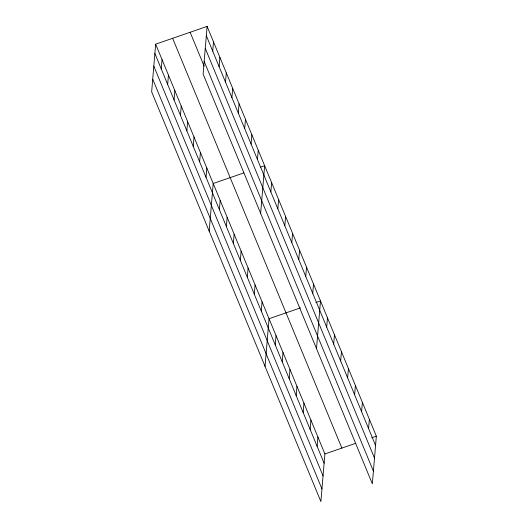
<?xml version="1.0" encoding="UTF-8"?>
<svg xmlns="http://www.w3.org/2000/svg" width="528" height="528" viewBox="0 0 528 528"><rect width="100%" height="100%" fill="white"/><g stroke="black" fill="none" stroke-linecap="round" stroke-linejoin="round"><path stroke-width="0.79" d="M155.661 44.161L151.655 91.813L320.892 501.6L324.892 453.948L155.661 44.161L207.108 26.4L376.345 436.187L372.339 483.839L203.108 74.052L207.108 26.4M161.271 68.937L162.05 59.638M167.666 84.414L168.445 75.121M174.055 99.898L174.841 90.598M180.451 115.381L181.229 106.082M186.846 130.858L187.625 121.565M193.235 146.342L194.02 137.042M199.63 161.819L200.409 152.526M212.725 51.176L213.503 41.884M206.026 177.302L206.804 168.003M219.113 66.66L219.899 57.361M209.194 231.139L213.2 183.487L243.87 172.9M225.509 82.137L226.288 72.844M219.397 209.689L220.176 200.389M231.904 97.621L232.683 88.321M226.38 226.591L227.159 217.292M238.293 113.104L239.078 103.805M233.363 243.494L234.142 234.194M244.688 128.581L245.467 119.282M240.339 260.396L241.124 251.104M251.084 144.065L251.863 134.765M247.322 277.299L248.101 268.006M257.473 159.542L258.258 150.249M260.647 213.385L264.647 165.726L260.792 167.059M254.305 294.208L255.083 284.909M270.851 191.928L271.63 182.629M261.281 311.111L262.066 301.811M277.834 208.831L278.612 199.538M265.043 366.373L269.042 318.714L300.472 307.87M284.81 225.733L285.589 216.44M275.246 344.916L276.025 335.617M291.793 242.642L292.571 233.343M282.223 361.819L283.008 352.526M298.775 259.545L299.554 250.246M289.205 378.721L289.984 369.428M305.752 276.448L306.537 267.148M296.188 395.63L296.967 386.331M312.734 293.35L313.513 284.051M303.171 412.533L303.95 403.234M316.496 348.612L320.496 300.96L315.863 302.557M310.147 429.436L310.926 420.136M326.693 327.155L327.479 317.863M317.13 446.338L317.909 437.039M333.676 344.065L334.455 334.765M340.659 360.967L341.438 351.668M347.635 377.87L348.421 368.57M354.618 394.772L355.397 385.473M361.601 411.675L362.38 402.382M368.584 428.578L369.362 419.285M324.892 453.948L355.562 443.362M371.712 437.785L376.345 436.187M206.329 35.699L375.56 445.487M205.267 48.358L374.497 458.139M204.171 61.4L373.402 471.181M190.133 32.261L204.138 66.172M172.636 38.3L341.867 448.087M154.876 53.453L324.113 463.241M153.813 66.112L323.05 475.9M152.724 79.154L321.955 488.941"/></g></svg>
